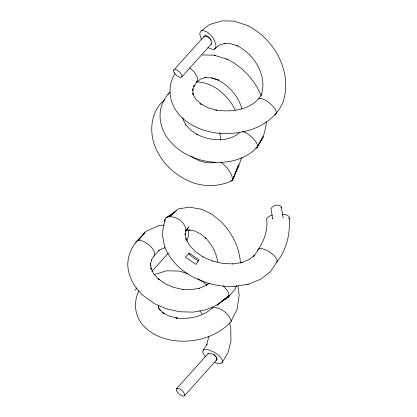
<?xml version="1.0" encoding="UTF-8"?>
<svg xmlns="http://www.w3.org/2000/svg" width="417" height="417" viewBox="0 0 417 417"><rect width="100%" height="100%" fill="white"/><g stroke="black" fill="none" stroke-linecap="round" stroke-linejoin="round"><path stroke-width="0.63" d="M164.715 99.799L161.301 102.78C150.256 115.076 149.354 133.294 155.677 148.019L156.208 149.239C163.49 164.97 177.251 177.074 193.498 182.927C206.222 187.014 219.957 186.389 232.097 180.712L232.634 179.925C231.941 172.669 226.452 166.388 220.843 162.093M170.454 92.131A11.196 5.614 41.8 0 0 169.443 92.522C163.485 99.011 159.638 107.758 160.092 116.651C160.446 132.835 171.919 146.242 185.476 153.842L186.613 154.462C208.5 165.903 238.519 166.034 256.768 147.722L257.445 146.904L257.524 145.601A11.567 4.113 42 0 0 252.358 137.652L247.823 133.951A11.254 3.998 42 0 0 242.34 131.548M170.715 215.203L166.102 217.611L165.059 218.972L164.918 221.792M185.044 234.662L185.226 233.697L186.279 239.765L185.8 238.498L189.282 245.071L195.161 251.425L203.126 256.945M185.075 234.516C189.36 224.247 175.302 213.629 166.102 217.611M165.059 218.972L162.177 233.833L164.746 247.145C175.844 273.844 206.311 287.219 233.958 286.489L234.276 286.443M151.434 260L150.328 265.306L150.48 263.534L151.371 269.424L150.756 267.74L153.878 273.933L159.148 279.771L158.059 278.728L165.294 283.779L173.769 287.438L182.766 289.429L182.146 289.398L191.294 289.648L199.508 288.183L199.232 288.288L205.503 285.572L209.115 283.226M168.077 94.596L168.385 93.57M241.573 157.464L238.91 165.726L232.097 180.712L231.086 180.842M280.907 207.854L281.183 207.119M232.634 179.925L238.665 164.751L232.097 180.712M236.538 285.567L235.136 289.096L228.725 296.758L221.823 301.032M138.772 291.144C133.56 301.46 134.608 314.371 141.655 323.592C149.453 333.668 161.885 338.943 174.233 340.632C194.504 343.16 216.235 337.176 230.606 322.221L237.21 309.002L239.16 295.153L237.951 285.666M257.445 146.904L263.018 136.573L256.768 147.722A11.254 3.998 42 0 1 255.543 147.993M135.921 242.543L136.667 241.334L144.98 232.665L137.991 240.63L145.747 231.435L158.893 225.55L163.996 225.055M151.225 260.37L154.535 255.095L154.644 253.458A11.551 5.494 39 0 0 149.229 245.118L144.412 241.87A11.217 5.338 39 0 0 136.667 241.334M216.751 110.312L215.85 110.052C232.102 112.616 253.025 109.728 261.85 94.106L261.355 94.982C267.615 75.352 254.094 54.043 236.601 45.375L237.627 45.886L230.314 43.613L224.299 43.472M256.768 147.722L263.064 137.667L266.155 125.47L266.098 121.701M203.282 350.181L207.113 344.061L206.67 344.963L208.302 338.531L208.271 336.608M221.917 362.774L227.901 353.027L230.955 340.97L230.757 327.924L229.527 322.914M288.559 218.967L289.247 217.872L289.169 216.804C287.548 214.593 284.488 214.463 281.996 214.135M136.667 241.334C131.251 247.896 128.102 255.6 127.748 264.123C127.93 276.32 134.269 287.349 143.057 295.46L154.394 303.654L166.404 308.841L179.503 311.744L193.17 312.135L205.743 309.888L217.716 304.712L229.069 295.585L220.994 301.877M272.291 215.167C270.169 215.797 267.688 216.574 266.63 218.69C268.527 232.868 261.746 245.571 253.515 256.481L254.266 255.454L249.012 259.593L241.698 262.564L242.35 262.465L232.707 263.956L233.02 263.909L222.72 263.424L212.279 260.959M185.69 231.357L188.51 227.072L185.351 231.69M175.02 73.736C169.208 82.347 168.593 94.237 172.456 103.729C178.815 119.601 194.947 128.738 211.018 132.048L212.373 132.429C238.008 136.687 269.773 129.067 282.153 104.068L282.648 103.197C293.38 73.131 274.767 38.755 247.067 25.369L234.057 21.126L222.115 20.85L209.558 24.514L201.593 30.702M197.345 81.305L193.78 86.715L194.265 85.026L192.826 90.859L192.591 88.837L193.42 94.967L192.425 93.08L195.745 99.173L201.468 104.604L199.993 103.353L207.885 107.69L216.585 110.255M212.232 308.272L212.837 307.428C220.557 307.063 229.36 313.902 231.206 321.382M257.597 250.075L258.29 249.131L259.603 248.641A11.598 4.587 33.5 0 1 266.171 250.091L268.741 251.43L273.416 254.907A11.139 4.405 33.5 0 1 277.091 260.276L277.06 261.615L270.774 271.342L260.797 279.197L248.308 284.274L233.958 286.489M276.362 262.564C286.708 250.231 290.315 233.666 289.247 217.872M153.79 256.309L159.112 250.19L158.298 250.586M173.842 70.035L203.934 36.514M181.812 76.921L211.476 43.874M134.936 290.274L137.104 287.855M151.851 271.431L168.332 253.067M176.584 388.67L208.26 353.387M184.392 395.822A5.296 2.278 41.9 0 0 179.925 389.061A5.296 2.278 41.9 0 0 177.142 391.86A5.296 2.278 41.9 0 0 184.392 395.822L216.506 360.048M185.195 231.471L187.858 228.959M175.145 211.867L169.969 216.496L177.59 209.344L178.94 208.797L189.433 207.176L201.526 209.245L211.82 214.145L221.729 222.266C232.227 233.296 239.587 247.698 240.4 263.054M212.837 307.428C203.23 316.878 188.807 319.464 175.818 317.973L177.329 318.119L169.318 316.122L162.552 312.734L164.303 313.787L159.482 309.435L160.149 310.3M239.681 132.528C227.776 143.026 209.433 140.758 196.188 134.055L197.33 134.681L190.413 129.922L185.257 124.266M219.983 302.664L216.96 305.025L228.725 296.758A11.52 4.253 44.5 0 0 226.686 289.831L223.298 285.9M214.249 49.206L219.702 44.968L225.123 43.274L224.174 43.399M196.829 81.993L200.686 78.995L206.102 77.301L204.721 77.687L211.283 77.838L218.55 80.095L211.247 77.833M154.139 274.965L154.915 274.402L166.044 270.92L167.478 270.795L179.404 271.071L187.786 273.677M176.558 210.606L167.775 216.767L171.027 215.057M209.428 283.096L206.259 285.254L209.24 283.237M224.429 299.396L228.725 296.758M158.465 250.523L164.235 247.964L165.45 247.844M258.811 98.954L259.932 98.527L261.558 98.641A11.686 4.233 41 0 1 268.214 102.019L272.619 105.96L274.35 108.066A11.15 4.034 41 0 1 276.362 113.231L275.819 114.185L274.699 114.618M215.563 162.203C207.093 164.204 197.945 161.16 191.069 156.109M186.045 230.679L190.037 230.064M247.656 284.368L248.308 284.274M202.13 54.914L214.124 55.19L215.401 55.581M196.308 81.873C213.473 82.076 228.052 95.54 235.355 110.177M189.229 229.949L194.145 230.799L200.092 233.629L205.904 238.279L205.357 237.643C211.669 244.404 216.616 252.905 217.622 262.215M226.155 58.933L227.26 59.271C242.439 66.788 254.745 79.835 261.068 95.576M214.124 55.19L227.26 59.271M214.437 362.352L216.882 363.155A11.556 4.472 32.1 0 0 222.443 361.742L222.297 360.356L221.495 358.698A11.15 4.316 32.1 0 0 213.337 351.802L208.318 349.795A11.556 4.472 32.1 0 0 202.761 351.208L202.902 352.6L203.71 354.252A11.15 4.316 32.1 0 0 205.831 356.79M202.563 256.695L212.571 261.089M217.445 79.762C229.157 85.594 238.415 96.41 241.99 109.014M197.955 278.686L203.527 282.007L206.837 285.061M198.445 261.068L191.059 255.949L188.52 253.208M199.806 310.79L202.089 313.902M160.514 310.618L158.111 306.271L158.778 308.387L158.387 305.239M185.914 125.173L183.199 119.809L182.912 117.922M201.458 39.573L199.915 34.887A11.556 5.327 52.2 0 1 203.1 30.483L206.978 31.937A11.15 5.14 52.2 0 1 214.385 40.334L215.928 45.02A11.556 5.327 52.2 0 1 212.738 49.425L208.865 47.971A11.15 5.14 52.2 0 1 208.02 47.397M219.801 132.611L220.697 140.159M188.687 229.944L188.651 234.125A11.692 4.295 -72.9 0 1 186.915 240.953M283.179 218.091L281.115 206.436C278.41 203.642 272.463 205.414 270.941 208.792L272.739 218.967L272.697 218.472M203.725 37.108A5.27 2.262 41.9 0 1 206.556 36.399A5.27 2.262 41.9 0 1 211.07 40.079M210.851 44.238A5.353 2.471 52.2 0 0 211.633 42.305L210.919 40.131A5.166 2.382 52.2 0 0 207.484 36.237L205.685 35.565A5.353 2.471 52.2 0 0 204.492 36.065M215.959 360.345A5.296 2.278 41.9 0 0 215.162 355.842L214.208 354.862A5.296 2.278 41.9 0 0 213.504 354.262M196.741 82.076A11.035 5.463 42.9 0 0 197.502 77.812L195.224 73.319L193.347 71.078A11.806 5.843 42.9 0 0 189.704 67.971M216.381 359.673A5.353 2.075 32.1 0 0 217.163 358.917C216.579 355.925 213.259 354.294 210.616 353.381A5.353 2.075 32.1 0 0 208.041 354.033M197.486 261.996L195.943 264.441L185.383 257.122L189.49 253.275L199.018 259.874L197.486 261.996M174.061 72.344A5.27 2.262 41.9 0 0 181.327 77.281A5.27 2.262 41.9 0 0 178.085 70.807A5.27 2.262 41.9 0 0 174.061 72.344"/></g></svg>
